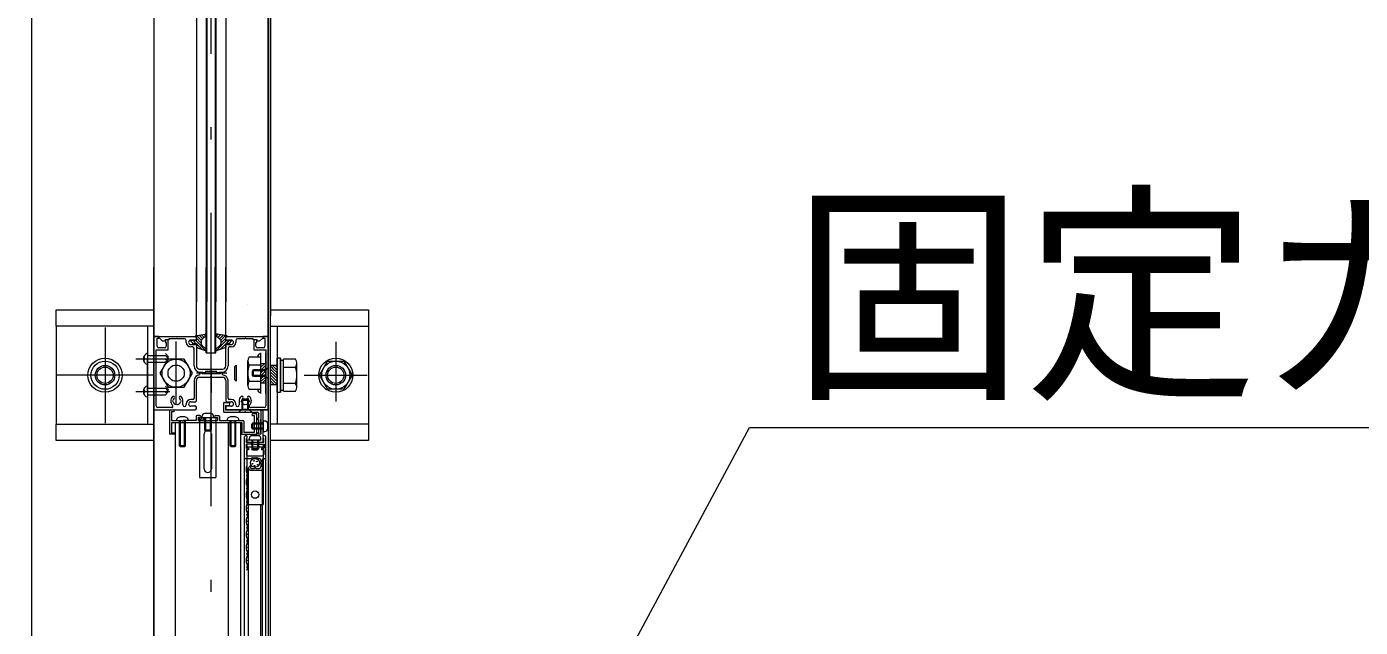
# Model space of a CAD drawing. Header units: millimetres. Extents: x -13466 to 37833, y -11727 to 34084.
# Drawn here: x 6069 to 6887, y 13183 to 13552 of the extents above; entities that cross this region are included whole.
import ezdxf

# ---------------------------------------------------------------- set-up
doc = ezdxf.new("R2010")
doc.units = ezdxf.units.MM
doc.header["$LTSCALE"] = 30
doc.header["$PDSIZE"] = 300
doc.linetypes.add('SXF_一点短鎖線', pattern=[9.25, 6, -1.5, 0.25, -1.5])
for name, color, linetype, lineweight in [('D-BMK', 2, 'SXF_一点短鎖線', 13), ('D-STR-DIM', 7, 'Continuous', 13), ('D-STR-HTXT', 7, 'Continuous', 13), ('D-STR-STR1', 2, 'Continuous', 13), ('D-STR-TXT', 7, 'Continuous', 13)]:
    doc.layers.add(name, color=color, linetype=linetype, lineweight=lineweight)
doc.styles.add('MS ゴシック', font='MS Gothic.ttf')
doc.dimstyles.new('DIM-30-F', dxfattribs={"dimscale": 30, "dimtxt": 3.5, "dimasz": 2.5, "dimexe": 0, "dimexo": 2, "dimgap": 0.8, "dimtad": 1, "dimdec": 0, "dimzin": 0, "dimdsep": 46, "dimtxsty": 'MS ゴシック', "dimblk": 'OPEN', "dimcen": 0.1, "dimaunit": 1, "dimadec": 4, "dimazin": 0, "dimtfac": 1, "dimtdec": 0, "dimtmove": 2, "dimatfit": 3, "dimldrblk": 'OPEN', "dimfxl": 1, "dimtolj": 1, "dimtzin": 0, "dimlwd": -1, "dimlwe": -1, "dimarcsym": 2})

# ---------------------------------------------------------------- blocks, each defined once
blk = doc.blocks.new('_Open')
at = {"color": 0, "linetype": 'ByBlock', "lineweight": -2}
for p, q in [((-1, 0.167), (0, 0)), ((-1, -0.167), (0, 0)), ((0, 0), (-1, 0))]:
    blk.add_line(p, q, dxfattribs=at)
blk = doc.blocks.new('*D20')
at = {"layer": 'D-STR-DIM', "color": 0, "transparency": 16777216}
for p, q in [((8743.3, 12827.45), (8769.9, 12881.24)), ((8837.13, 12848), (9599.08, 12471.25)), ((9692.9, 12491.8), (9666.31, 12438.01))]:
    blk.add_line(p, q, dxfattribs=at)
at = {"layer": 'Defpoints', "color": 0, "transparency": 16777216}
for p in [(8769.9, 12881.24), (9666.31, 12438.01), (9666.31, 12438.01)]:
    blk.add_point(p, dxfattribs=at)
at = {"layer": 'D-STR-DIM', "color": 0, "transparency": 16777216, "xscale": 75, "yscale": 75, "zscale": 75}
for p, rotation in [((8769.9, 12881.24), 153.6900675261025), ((9666.31, 12438.01), 333.6900675261025)]:
    blk.add_blockref('_Open', p, dxfattribs=dict(at, rotation=rotation))
at = {"layer": 'D-STR-DIM', "color": 0, "transparency": 16777216, "insert": (9252.01, 12728.2), "char_height": 105, "width": 46998.7126, "attachment_point": 5, "rotation": 333.69007, "style": 'MS ゴシック'}
blk.add_mtext('\\A1;R1000', dxfattribs=at)
blk = doc.blocks.new('*D44')
at = {"layer": 'D-STR-DIM', "color": 0, "transparency": 16777216}
for p, q in [((5908.26, 5273.45), (6336.04, 5273.45)), ((6336.04, 4698.45), (6336.04, 5198.45)), ((5908.26, 4623.45), (6336.04, 4623.45))]:
    blk.add_line(p, q, dxfattribs=at)
at = {"layer": 'Defpoints', "color": 0, "transparency": 16777216}
for p in [(5848.26, 5273.45), (6336.04, 5273.45), (5848.26, 4623.45)]:
    blk.add_point(p, dxfattribs=at)
at = {"layer": 'D-STR-DIM', "color": 0, "transparency": 16777216, "xscale": 75, "yscale": 75, "zscale": 75}
for p, rotation in [((6336.04, 5273.45), 90), ((6336.04, 4623.45), 270)]:
    blk.add_blockref('_Open', p, dxfattribs=dict(at, rotation=rotation))
at = {"layer": 'D-STR-DIM', "color": 0, "transparency": 16777216, "insert": (6259.54, 4948.45), "char_height": 105, "width": 22788, "attachment_point": 5, "rotation": 90, "style": 'MS ゴシック'}
blk.add_mtext('\\A1;65', dxfattribs=at)

msp = doc.modelspace()

# ---------------------------------------------------------------- linework, layer by layer
at = {"layer": 'D-BMK', "linetype": 'SXF_一点短鎖線', "lineweight": 9}
msp.add_line((6182.306, 10482.586), (6182.306, 14994.638), dxfattribs=at)
at = {"layer": 'D-STR-HTXT', "linetype": 'Continuous'}
msp.add_lwpolyline([(6182.306, 12690.158), (6512.555, 13306.012), (7663.08, 13306.012)], dxfattribs=at)
at = {"layer": 'D-STR-STR1', "linetype": 'Continuous'}
for p, q in [((6072.308, 11528.012), (6072.307, 14248.012)), ((6147.306, 14143.012), (6147.306, 11633.013)), ((6217.306, 14143.012), (6217.306, 11633.013)), ((6184.806, 14103.013), (6184.806, 13383.027)), ((6185.306, 14103.013), (6185.306, 13383.027)), ((6173.306, 14091.263), (6173.306, 13383.027)), ((6191.306, 14091.263), (6191.306, 13383.027)), ((6218.808, 11689.512), (6218.808, 14088.011)), ((6179.306, 14037.751), (6179.306, 13383.027)), ((6179.806, 14037.751), (6179.806, 13383.027)), ((6217.306, 13361.454), (6217.306, 14038.012)), ((6218.807, 14036.698), (6218.807, 13374.378)), ((6218.807, 14036.698), (6218.807, 13374.378)), ((6147.306, 13615.812), (6147.306, 13383.027)), ((6147.306, 13361.454), (6147.306, 13404.059)), ((6173.306, 13360.954), (6173.306, 13404.059)), ((6179.306, 13351.754), (6179.306, 13404.059)), ((6179.806, 13351.754), (6179.806, 13404.059)), ((6184.806, 13351.754), (6184.806, 13404.059)), ((6185.306, 13351.754), (6185.306, 13404.059)), ((6191.306, 13360.954), (6191.306, 13404.059)), ((6217.306, 13390.324), (6217.306, 13390.332)), ((6147.306, 13382.663), (6147.306, 13382.622)), ((6204.457, 13381.682), (6204.457, 13381.658)), ((6204.457, 13381.682), (6204.457, 13381.658)), ((6147.306, 13361.454), (6147.306, 13317.054)), ((6147.306, 13359.254), (6147.306, 13319.254)), ((6150.306, 13361.754), (6147.606, 13361.754)), ((6147.606, 13361.754), (6172.506, 13361.754)), ((6149.306, 13355.754), (6149.306, 13360.754)), ((6149.306, 13360.754), (6150.306, 13360.754)), ((6150.306, 13360.754), (6150.306, 13361.754)), ((6150.406, 13360.954), (6150.406, 13361.754)), ((6150.406, 13361.754), (6172.506, 13361.754)), ((6152.506, 13358.854), (6150.406, 13360.954)), ((6154.106, 13358.854), (6152.506, 13358.854)), ((6156.406, 13359.754), (6154.106, 13359.754)), ((6154.106, 13359.754), (6154.106, 13358.854)), ((6155.706, 13359.654), (6154.306, 13359.654)), ((6154.306, 13359.654), (6154.306, 13358.154)), ((6154.306, 13358.154), (6154.806, 13358.154)), ((6154.806, 13358.154), (6154.806, 13355.754)), ((6156.006, 13353.854), (6156.006, 13359.354)), ((6160.848, 13360.354), (6156.406, 13360.354)), ((6156.406, 13360.354), (6156.406, 13359.754)), ((6160.906, 13319.915), (6160.906, 13358.592)), ((6166.106, 13360.354), (6161.765, 13360.354)), ((6167.106, 13358.154), (6167.106, 13359.354)), ((6169.498, 13359.197), (6171.256, 13357.439)), ((6173.306, 13359.204), (6169.507, 13359.204)), ((6172.306, 13359.554), (6169.906, 13359.554)), ((6172.306, 13359.554), (6169.906, 13359.554)), ((6169.906, 13356.754), (6172.306, 13356.754)), ((6169.906, 13356.754), (6172.306, 13356.754)), ((6170.623, 13357.439), (6173.306, 13357.439)), ((6171.259, 13359.204), (6173.024, 13357.439)), ((6172.306, 13361.754), (6173.306, 13361.754)), ((6172.306, 13359.354), (6172.306, 13359.554)), ((6172.306, 13359.354), (6172.306, 13359.554)), ((6172.506, 13359.354), (6172.306, 13359.354)), ((6172.506, 13359.354), (6172.306, 13359.354)), ((6172.306, 13356.754), (6172.306, 13356.954)), ((6172.306, 13356.954), (6172.506, 13356.954)), ((6172.306, 13356.754), (6172.306, 13356.954)), ((6172.306, 13356.954), (6172.506, 13356.954)), ((6172.47, 13362.061), (6178.656, 13363.199)), ((6173.027, 13359.204), (6179, 13353.231)), ((6173.306, 13359.204), (6173.306, 13361.754)), ((6173.306, 13360.954), (6173.306, 13360.154)), ((6173.306, 13360.954), (6173.306, 13360.154)), ((6173.306, 13360.692), (6176.306, 13357.692)), ((6173.306, 13357.439), (6173.306, 13354.958)), ((6173.306, 13357.157), (6176.567, 13353.896)), ((6173.306, 13356.154), (6173.306, 13343.754)), ((6173.306, 13356.154), (6173.306, 13343.754)), ((6173.514, 13362.253), (6174.013, 13361.754)), ((6174.013, 13361.754), (6176.324, 13359.443)), ((6175.007, 13362.527), (6175.781, 13361.754)), ((6175.781, 13361.754), (6177.175, 13360.359)), ((6176.306, 13359.313), (6176.306, 13357.094)), ((6179.306, 13362.404), (6176.46, 13359.674)), ((6179.306, 13354.004), (6176.46, 13356.733)), ((6176.5, 13362.802), (6177.548, 13361.754)), ((6177.548, 13361.754), (6178.077, 13361.225)), ((6177.993, 13363.077), (6178.98, 13362.09)), ((6179.306, 13362.722), (6179.306, 13362.404)), ((6185.306, 13362.404), (6188.153, 13359.674)), ((6185.306, 13354.004), (6188.153, 13356.733)), ((6191.586, 13359.204), (6185.613, 13353.231)), ((6186.62, 13363.077), (6185.633, 13362.09)), ((6192.143, 13362.061), (6185.956, 13363.199)), ((6187.065, 13361.754), (6186.536, 13361.225)), ((6188.113, 13362.802), (6187.065, 13361.754)), ((6188.832, 13361.754), (6187.438, 13360.359)), ((6191.306, 13357.157), (6188.046, 13353.896)), ((6190.6, 13361.754), (6188.289, 13359.443)), ((6191.306, 13360.692), (6188.306, 13357.692)), ((6188.306, 13359.313), (6188.306, 13357.094)), ((6189.606, 13362.527), (6188.832, 13361.754)), ((6191.099, 13362.253), (6190.6, 13361.754)), ((6192.306, 13361.754), (6191.306, 13361.754)), ((6191.306, 13359.204), (6191.306, 13361.754)), ((6191.306, 13360.154), (6191.306, 13360.954)), ((6191.306, 13360.154), (6191.306, 13360.954)), ((6191.306, 13359.204), (6195.106, 13359.204)), ((6191.306, 13357.439), (6191.306, 13354.958)), ((6193.99, 13357.439), (6191.306, 13357.439)), ((6191.306, 13343.754), (6191.306, 13356.154)), ((6191.306, 13343.754), (6191.306, 13356.154)), ((6193.353, 13359.204), (6191.589, 13357.439)), ((6192.106, 13361.754), (6214.206, 13361.754)), ((6192.106, 13361.754), (6217.006, 13361.754)), ((6192.306, 13359.354), (6192.106, 13359.354)), ((6192.306, 13359.354), (6192.106, 13359.354)), ((6192.106, 13356.954), (6192.306, 13356.954)), ((6192.106, 13356.954), (6192.306, 13356.954)), ((6194.706, 13359.554), (6192.306, 13359.554)), ((6192.306, 13359.554), (6192.306, 13359.354)), ((6194.706, 13359.554), (6192.306, 13359.554)), ((6192.306, 13359.554), (6192.306, 13359.354)), ((6192.306, 13356.954), (6192.306, 13356.754)), ((6192.306, 13356.954), (6192.306, 13356.754)), ((6192.306, 13356.754), (6194.706, 13356.754)), ((6192.306, 13356.754), (6194.706, 13356.754)), ((6195.115, 13359.197), (6193.356, 13357.439)), ((6197.506, 13359.354), (6197.506, 13358.154)), ((6202.848, 13360.354), (6198.506, 13360.354)), ((6208.206, 13360.354), (6203.765, 13360.354)), ((6208.206, 13359.754), (6208.206, 13360.354)), ((6210.506, 13359.754), (6208.206, 13359.754)), ((6208.606, 13359.354), (6208.606, 13353.854)), ((6210.306, 13359.654), (6208.906, 13359.654)), ((6209.806, 13355.754), (6209.806, 13358.154)), ((6209.806, 13358.154), (6210.306, 13358.154)), ((6210.306, 13358.154), (6210.306, 13359.654)), ((6210.506, 13358.854), (6210.506, 13359.754)), ((6212.106, 13358.854), (6210.506, 13358.854)), ((6214.206, 13360.954), (6212.106, 13358.854)), ((6214.206, 13361.754), (6214.206, 13360.954)), ((6217.006, 13361.754), (6214.306, 13361.754)), ((6214.306, 13361.754), (6214.306, 13360.754)), ((6214.306, 13360.754), (6215.306, 13360.754)), ((6215.306, 13360.754), (6215.306, 13355.754)), ((6217.306, 13317.054), (6217.306, 13361.454)), ((6148.706, 13319.154), (6148.706, 13353.554)), ((6148.706, 13353.554), (6155.706, 13353.554)), ((6153.806, 13354.754), (6150.306, 13354.754)), ((6156.306, 13349.254), (6154.306, 13351.254)), ((6156.306, 13349.254), (6154.306, 13347.254)), ((6170.906, 13355.354), (6169.906, 13355.354)), ((6171.906, 13343.754), (6171.906, 13354.354)), ((6173.306, 13355.389), (6173.946, 13354.75)), ((6173.306, 13354.958), (6178.652, 13353.217)), ((6179.306, 13353.692), (6179.306, 13354.004)), ((6179.306, 13351.754), (6185.306, 13351.754)), ((6182.306, 13331.159), (6182.306, 13353.468)), ((6185.306, 13353.692), (6185.306, 13354.004)), ((6191.306, 13354.958), (6185.961, 13353.217)), ((6191.306, 13355.389), (6190.667, 13354.75)), ((6192.706, 13354.354), (6192.706, 13343.754)), ((6194.706, 13355.354), (6193.706, 13355.354)), ((6205.639, 13349.254), (6212.906, 13349.254)), ((6208.906, 13353.554), (6215.906, 13353.554)), ((6214.306, 13354.754), (6210.806, 13354.754)), ((6212.906, 13326.754), (6212.906, 13351.754)), ((6212.906, 13329.254), (6212.906, 13349.254)), ((6215.906, 13353.554), (6215.906, 13319.154)), ((6215.906, 13326.754), (6215.906, 13351.754)), ((6155.906, 13347.914), (6150.906, 13339.254)), ((6165.906, 13347.914), (6155.906, 13347.914)), ((6170.906, 13339.254), (6165.906, 13347.914)), ((6175.306, 13341.754), (6181.848, 13341.754)), ((6176.806, 13339.754), (6175.306, 13339.754)), ((6175.306, 13339.754), (6175.306, 13338.154)), ((6177.306, 13339.754), (6175.906, 13339.754)), ((6176.806, 13338.754), (6176.806, 13339.754)), ((6177.306, 13339.454), (6177.306, 13339.754)), ((6185.806, 13340.354), (6178.806, 13340.354)), ((6178.806, 13340.354), (6178.806, 13339.454)), ((6182.306, 13340.276), (6182.306, 13327.412)), ((6182.765, 13341.754), (6189.306, 13341.754)), ((6185.806, 13339.454), (6185.806, 13340.354)), ((6188.706, 13339.754), (6187.306, 13339.754)), ((6187.306, 13339.754), (6187.306, 13339.454)), ((6189.306, 13339.754), (6187.806, 13339.754)), ((6187.806, 13339.754), (6187.806, 13338.754)), ((6189.306, 13338.154), (6189.306, 13339.754)), ((6196.806, 13343.254), (6197.806, 13344.254)), ((6196.806, 13335.254), (6196.806, 13343.254)), ((6197.806, 13344.254), (6197.806, 13334.254)), ((6204.781, 13331.754), (6204.781, 13346.754)), ((6212.906, 13344.254), (6205.639, 13344.254)), ((6207.806, 13337.754), (6207.806, 13340.754)), ((6215.806, 13340.754), (6207.806, 13340.754)), ((6207.909, 13340.754), (6208.409, 13341.254)), ((6208.306, 13337.254), (6208.306, 13341.254)), ((6215.806, 13341.254), (6208.409, 13341.254)), ((6212.906, 13345.254), (6215.906, 13345.254)), ((6212.906, 13342.907), (6215.253, 13345.254)), ((6212.906, 13344.674), (6213.486, 13345.254)), ((6212.906, 13341.139), (6215.906, 13344.139)), ((6212.906, 13339.371), (6215.906, 13342.371)), ((6215.906, 13341.254), (6212.906, 13341.254)), ((6214.557, 13339.254), (6215.906, 13340.603)), ((6217.306, 13342.754), (6215.806, 13341.254)), ((6215.806, 13337.254), (6215.806, 13341.254)), ((6217.306, 13335.754), (6217.306, 13342.754)), ((6150.906, 13339.254), (6155.906, 13330.593)), ((6165.906, 13330.593), (6170.906, 13339.254)), ((6171.906, 13334.754), (6171.906, 13323.954)), ((6173.306, 13322.354), (6173.306, 13334.754)), ((6191.96, 13339.254), (6173.309, 13339.254)), ((6175.306, 13336.754), (6181.848, 13336.754)), ((6182.306, 13338.754), (6176.806, 13338.754)), ((6178.806, 13339.454), (6177.306, 13339.454)), ((6187.806, 13338.754), (6182.306, 13338.754)), ((6182.765, 13336.754), (6189.306, 13336.754)), ((6187.306, 13339.454), (6185.806, 13339.454)), ((6191.306, 13334.754), (6191.306, 13322.354)), ((6192.706, 13323.954), (6192.706, 13334.754)), ((6197.806, 13334.254), (6196.806, 13335.254)), ((6205.639, 13334.254), (6212.906, 13334.254)), ((6215.806, 13337.754), (6207.806, 13337.754)), ((6208.409, 13337.254), (6207.909, 13337.754)), ((6215.806, 13337.254), (6208.409, 13337.254)), ((6212.906, 13337.603), (6214.557, 13339.254)), ((6212.906, 13335.836), (6215.906, 13338.836)), ((6215.906, 13337.254), (6212.906, 13337.254)), ((6212.906, 13334.068), (6215.906, 13337.068)), ((6212.906, 13333.254), (6215.906, 13333.254)), ((6213.86, 13333.254), (6215.906, 13335.3)), ((6215.628, 13333.254), (6215.906, 13333.532)), ((6217.306, 13335.754), (6215.806, 13337.254)), ((6156.306, 13329.254), (6154.306, 13331.254)), ((6156.306, 13329.254), (6154.306, 13327.254)), ((6155.906, 13330.593), (6165.906, 13330.593)), ((6212.906, 13329.254), (6205.639, 13329.254)), ((6147.306, 13317.054), (6147.306, 13316.243)), ((6147.306, 12460.212), (6147.306, 13316.941)), ((6147.606, 13316.754), (6172.506, 13316.754)), ((6158.174, 13318.154), (6149.706, 13318.154)), ((6156.806, 13316.754), (6159.306, 13316.754)), ((6156.806, 13316.754), (6156.806, 13301.754)), ((6158.006, 13315.754), (6159.306, 13315.754)), ((6158.006, 13315.754), (6158.006, 13310.254)), ((6158.806, 13322.254), (6159.113, 13322.754)), ((6159.113, 13321.754), (6158.806, 13322.254)), ((6161.306, 13319.754), (6160.806, 13320.06)), ((6161.806, 13320.06), (6161.306, 13319.754)), ((6163.5, 13322.754), (6163.806, 13322.254)), ((6163.806, 13322.254), (6163.5, 13321.754)), ((6165.056, 13319.779), (6165.056, 13322.254)), ((6167.106, 13320.354), (6167.106, 13319.779)), ((6171.106, 13323.154), (6169.906, 13323.154)), ((6169.906, 13321.754), (6172.306, 13321.754)), ((6172.306, 13318.954), (6169.906, 13318.954)), ((6172.306, 13321.754), (6172.306, 13321.554)), ((6172.306, 13321.554), (6172.506, 13321.554)), ((6172.506, 13319.154), (6172.306, 13319.154)), ((6172.306, 13319.154), (6172.306, 13318.954)), ((6173.306, 13317.554), (6173.306, 13318.354)), ((6189.906, 13320.854), (6189.906, 13315.754)), ((6190.406, 13321.354), (6192.906, 13321.354)), ((6190.406, 13315.254), (6205.506, 13315.254)), ((6191.106, 13319.354), (6192.906, 13319.354)), ((6191.106, 13319.354), (6191.106, 13316.754)), ((6191.106, 13316.754), (6212.806, 13316.754)), ((6191.306, 13318.354), (6191.306, 13317.554)), ((6192.106, 13321.554), (6192.306, 13321.554)), ((6192.306, 13319.154), (6192.106, 13319.154)), ((6192.106, 13316.754), (6217.006, 13316.754)), ((6217.006, 13316.754), (6192.106, 13316.754)), ((6192.306, 13321.554), (6192.306, 13321.754)), ((6192.306, 13321.754), (6194.706, 13321.754)), ((6192.306, 13318.954), (6192.306, 13319.154)), ((6194.706, 13318.954), (6192.306, 13318.954)), ((6194.706, 13323.154), (6193.506, 13323.154)), ((6197.506, 13319.779), (6197.506, 13320.354)), ((6201.306, 13317.254), (6199.306, 13315.254)), ((6199.306, 13315.254), (6207.306, 13315.254)), ((6199.556, 13322.254), (6199.556, 13319.779)), ((6200.806, 13322.254), (6201.113, 13322.754)), ((6201.113, 13321.754), (6200.806, 13322.254)), ((6201.306, 13322.754), (6201.806, 13323.254)), ((6201.306, 13317.254), (6201.306, 13322.754)), ((6201.306, 13322.754), (6205.306, 13322.754)), ((6201.306, 13317.254), (6205.306, 13317.254)), ((6201.806, 13317.254), (6201.806, 13323.254)), ((6204.806, 13323.254), (6201.806, 13323.254)), ((6203.306, 13319.754), (6202.806, 13320.06)), ((6203.806, 13320.06), (6203.306, 13319.754)), ((6204.806, 13317.254), (6204.806, 13323.254)), ((6204.806, 13323.254), (6205.306, 13322.754)), ((6205.306, 13317.254), (6205.306, 13322.754)), ((6205.306, 13317.254), (6207.306, 13315.254)), ((6205.5, 13322.754), (6205.806, 13322.254)), ((6205.806, 13322.254), (6205.5, 13321.754)), ((6206.106, 13315.254), (6210.806, 13315.254)), ((6214.906, 13318.154), (6206.439, 13318.154)), ((6212.806, 13316.754), (6212.806, 13307.054)), ((6212.806, 13316.754), (6212.806, 13307.054)), ((6214.306, 13300.754), (6214.306, 13316.754)), ((6217.306, 13317.054), (6217.306, 13316.754)), ((6158.006, 13310.254), (6164.506, 13310.254)), ((6158.006, 13308.754), (6158.006, 13302.754)), ((6201.306, 13308.754), (6158.006, 13308.754)), ((6160.306, 13308.754), (6160.306, 12468.512)), ((6161.306, 13310.254), (6161.306, 13310.967)), ((6163.056, 13294.754), (6163.056, 13310.254)), ((6163.556, 13294.254), (6163.556, 13310.254)), ((6173.106, 13310.254), (6165.106, 13310.254)), ((6166.056, 13294.254), (6166.056, 13310.254)), ((6166.556, 13294.754), (6166.556, 13310.254)), ((6168.306, 13310.254), (6168.306, 13310.967)), ((6173.106, 13312.754), (6173.106, 13310.254)), ((6175.506, 13313.254), (6173.606, 13313.254)), ((6175.506, 13312.054), (6174.306, 13312.054)), ((6174.306, 13312.054), (6174.306, 13310.254)), ((6174.306, 13310.254), (6180.006, 13310.254)), ((6175.306, 13311.854), (6175.306, 13275.254)), ((6185.306, 13311.854), (6175.306, 13311.854)), ((6175.306, 13311.854), (6175.306, 13310.254)), ((6176.992, 13311.854), (6175.392, 13310.254)), ((6176.806, 13311.854), (6176.806, 13312.954)), ((6183.806, 13311.854), (6176.806, 13311.854)), ((6183.806, 13311.854), (6176.806, 13311.854)), ((6178.406, 13311.854), (6176.806, 13310.254)), ((6182.306, 13314.454), (6178.306, 13314.454)), ((6178.306, 13311.854), (6178.306, 13304.354)), ((6178.806, 13311.854), (6178.806, 13303.854)), ((6180.606, 13310.254), (6186.306, 13310.254)), ((6181.806, 13311.854), (6181.806, 13303.854)), ((6182.306, 13311.854), (6182.306, 13304.354)), ((6183.806, 13311.854), (6183.806, 13312.954)), ((6185.106, 13313.254), (6187.006, 13313.254)), ((6185.106, 13312.054), (6186.306, 13312.054)), ((6185.306, 13311.854), (6185.306, 13275.254)), ((6185.306, 13311.854), (6185.306, 13310.254)), ((6186.306, 13312.054), (6186.306, 13310.254)), ((6187.506, 13312.754), (6187.506, 13310.254)), ((6187.506, 13310.254), (6195.506, 13310.254)), ((6192.306, 13310.254), (6192.306, 13310.967)), ((6192.806, 13308.754), (6192.806, 12468.512)), ((6194.056, 13294.754), (6194.056, 13310.254)), ((6194.556, 13294.254), (6194.556, 13310.254)), ((6196.106, 13310.254), (6202.006, 13310.254)), ((6197.056, 13294.254), (6197.056, 13310.254)), ((6197.556, 13294.754), (6197.556, 13310.254)), ((6199.306, 13310.254), (6199.306, 13310.967)), ((6200.306, 13308.754), (6200.306, 12468.512)), ((6201.306, 13302.754), (6201.306, 13308.754)), ((6202.506, 13309.754), (6202.506, 13302.954)), ((6207.806, 13308.504), (6207.306, 13308.004)), ((6207.306, 13305.504), (6207.306, 13308.004)), ((6214.306, 13308.004), (6207.306, 13308.004)), ((6210.306, 13314.254), (6207.806, 13314.254)), ((6207.806, 13313.254), (6208.806, 13313.254)), ((6207.806, 13308.504), (6207.806, 13305.004)), ((6214.306, 13308.504), (6207.806, 13308.504)), ((6208.806, 13313.254), (6208.806, 13302.954)), ((6210.306, 13301.754), (6210.306, 13314.254)), ((6210.806, 13311.754), (6211.306, 13311.754)), ((6211.306, 13310.754), (6210.806, 13310.754)), ((6211.306, 13314.754), (6211.306, 13311.754)), ((6211.306, 13310.754), (6211.306, 13302.754)), ((6212.806, 13302.754), (6212.806, 13310.754)), ((6214.306, 13310.004), (6214.306, 13303.504)), ((6214.306, 13310.004), (6215.406, 13310.004)), ((6216.906, 13308.504), (6216.906, 13305.004)), ((6159.806, 13301.754), (6156.806, 13301.754)), ((6158.006, 13302.754), (6159.806, 13302.754)), ((6178.056, 13280.504), (6178.056, 13302.004)), ((6178.806, 13303.854), (6178.306, 13304.354)), ((6182.306, 13304.354), (6178.306, 13304.354)), ((6178.806, 13303.854), (6181.806, 13303.854)), ((6182.306, 13304.354), (6181.806, 13303.854)), ((6182.556, 13302.004), (6182.556, 13280.504)), ((6200.806, 13302.754), (6201.306, 13302.754)), ((6200.806, 13301.754), (6210.306, 13301.754)), ((6208.806, 13302.954), (6202.506, 13302.954)), ((6202.806, 13287.254), (6202.806, 13300.254)), ((6204.306, 13300.754), (6203.306, 13300.754)), ((6204.006, 13296.754), (6204.006, 13299.254)), ((6204.306, 13299.254), (6204.006, 13299.254)), ((6204.306, 13300.754), (6204.306, 13299.254)), ((6205.806, 13298.254), (6205.806, 13299.354)), ((6207.306, 13305.504), (6207.806, 13305.004)), ((6214.306, 13305.504), (6207.306, 13305.504)), ((6211.306, 13300.854), (6207.306, 13300.854)), ((6214.306, 13305.004), (6207.806, 13305.004)), ((6212.806, 13301.754), (6210.106, 13301.754)), ((6210.306, 13302.254), (6210.306, 13301.754)), ((6210.806, 13302.754), (6211.306, 13302.754)), ((6212.806, 13306.454), (6212.806, 13301.754)), ((6212.806, 13298.254), (6212.806, 13299.354)), ((6214.306, 13303.504), (6215.406, 13303.504)), ((6215.306, 13300.754), (6214.306, 13300.754)), ((6214.306, 13299.254), (6214.306, 13300.754)), ((6214.306, 13296.754), (6214.306, 13299.254)), ((6214.606, 13299.254), (6214.306, 13299.254)), ((6214.606, 13296.754), (6214.606, 13299.254)), ((6215.806, 13287.254), (6215.806, 13300.254)), ((6163.056, 13294.754), (6163.556, 13294.254)), ((6166.556, 13294.754), (6163.056, 13294.754)), ((6163.556, 13294.254), (6166.056, 13294.254)), ((6166.056, 13294.254), (6166.556, 13294.754)), ((6194.056, 13294.754), (6194.556, 13294.254)), ((6197.556, 13294.754), (6194.056, 13294.754)), ((6194.556, 13294.254), (6197.056, 13294.254)), ((6197.056, 13294.254), (6197.556, 13294.754)), ((6206.806, 13295.754), (6203.806, 13295.754)), ((6203.806, 13295.754), (6203.806, 13293.254)), ((6205.306, 13293.254), (6203.806, 13293.254)), ((6206.806, 13296.754), (6204.006, 13296.754)), ((6204.006, 13292.254), (6204.006, 13289.454)), ((6205.306, 13292.254), (6204.006, 13292.254)), ((6212.806, 13298.254), (6204.306, 13298.254)), ((6204.306, 13298.254), (6204.306, 13296.754)), ((6204.306, 13295.754), (6204.306, 13294.154)), ((6204.306, 13294.154), (6214.306, 13294.154)), ((6204.306, 13294.154), (6204.306, 13258.754)), ((6205.306, 13293.254), (6205.306, 13292.254)), ((6212.806, 13298.254), (6205.806, 13298.254)), ((6211.806, 13296.754), (6206.806, 13296.754)), ((6206.806, 13296.754), (6206.806, 13295.754)), ((6206.806, 13295.754), (6211.806, 13295.754)), ((6207.306, 13298.254), (6207.306, 13292.754)), ((6211.306, 13292.754), (6207.306, 13292.754)), ((6207.806, 13292.254), (6207.306, 13292.754)), ((6207.806, 13298.254), (6207.806, 13292.254)), ((6207.806, 13292.254), (6210.806, 13292.254)), ((6210.806, 13298.254), (6210.806, 13292.254)), ((6211.306, 13292.754), (6210.806, 13292.254)), ((6211.306, 13298.254), (6211.306, 13292.754)), ((6214.606, 13296.754), (6211.806, 13296.754)), ((6211.806, 13295.754), (6211.806, 13296.754)), ((6211.806, 13295.754), (6214.806, 13295.754)), ((6214.806, 13293.254), (6213.306, 13293.254)), ((6213.306, 13293.254), (6213.306, 13292.254)), ((6214.606, 13292.254), (6213.306, 13292.254)), ((6214.306, 13295.754), (6214.306, 13294.154)), ((6214.306, 13294.154), (6214.306, 13258.754)), ((6214.606, 13292.254), (6214.606, 13289.454)), ((6214.806, 13295.754), (6214.806, 13293.254)), ((6202.806, 12490.012), (6202.806, 13287.254)), ((6204.806, 13286.754), (6203.306, 13286.754)), ((6205.306, 13286.954), (6204.806, 13286.754)), ((6205.006, 13288.454), (6213.606, 13288.454)), ((6205.306, 13286.954), (6207.306, 13286.954)), ((6207.306, 13286.954), (6207.806, 13287.454)), ((6207.806, 13287.454), (6208.306, 13286.954)), ((6208.306, 13286.954), (6208.806, 13287.454)), ((6208.806, 13287.454), (6209.306, 13286.954)), ((6209.306, 13286.954), (6209.806, 13287.454)), ((6209.806, 13287.454), (6210.306, 13286.954)), ((6210.306, 13286.954), (6210.806, 13287.454)), ((6210.806, 13287.454), (6211.306, 13286.954)), ((6211.306, 13286.954), (6211.806, 13286.954)), ((6212.806, 13284.754), (6212.106, 13284.254)), ((6212.106, 13284.254), (6212.806, 13283.754)), ((6212.806, 13285.924), (6212.806, 13284.754)), ((6212.806, 13283.754), (6212.806, 13281.754)), ((6213.806, 13280.254), (6213.806, 13286.754)), ((6215.306, 13286.754), (6213.806, 13286.754)), ((6215.806, 12490.012), (6215.806, 13287.254)), ((6175.306, 13275.254), (6185.306, 13275.254)), ((6205.306, 12496.333), (6205.306, 13281.004)), ((6206.556, 13282.254), (6207.008, 13282.254)), ((6206.556, 13279.754), (6213.306, 13279.754)), ((6206.606, 13280.754), (6207.008, 13282.254)), ((6206.606, 13280.754), (6208.806, 13280.754)), ((6209.306, 13281.454), (6208.806, 13280.754)), ((6209.806, 13280.754), (6209.306, 13281.454)), ((6209.806, 13280.754), (6211.806, 13280.754)), ((6213.806, 12497.012), (6213.806, 13280.254)), ((6204.306, 13258.754), (6214.306, 13258.754)), ((6212.806, 12497.512), (6212.806, 13258.754))]:
    msp.add_line(p, q, dxfattribs=at)
at = {"layer": 'D-STR-STR1', "linetype": 'Continuous', "lineweight": 9}
for p, q in [((6087.306, 13368.012), (6087.306, 13378.012)), ((6087.306, 13378.012), (6147.306, 13378.012)), ((6147.306, 13378.012), (6147.306, 13298.012)), ((6218.806, 13368.012), (6218.806, 13378.012)), ((6218.806, 13378.012), (6278.806, 13378.012)), ((6278.806, 13378.012), (6278.806, 13368.012)), ((6147.306, 13368.012), (6087.306, 13368.012)), ((6087.306, 13368.012), (6087.306, 13308.012)), ((6117.306, 13367.351), (6117.306, 13308.674)), ((6143.306, 13368.012), (6143.306, 13308.012)), ((6147.306, 13308.012), (6147.306, 13368.012)), ((6218.806, 13368.012), (6278.806, 13368.012)), ((6218.806, 13308.012), (6218.806, 13368.012)), ((6222.806, 13368.012), (6222.806, 13308.012)), ((6278.806, 13368.012), (6278.806, 13308.012)), ((6147.306, 13360.212), (6147.306, 13315.812)), ((6258.806, 13358.504), (6258.806, 13321.88)), ((6136.198, 13348.012), (6156.985, 13348.012)), ((6143.306, 13351.512), (6143.306, 13344.512)), ((6143.306, 13351.012), (6143.306, 13345.012)), ((6143.306, 13350.012), (6154.306, 13350.012)), ((6143.306, 13327.512), (6143.306, 13348.512)), ((6156.306, 13348.012), (6154.306, 13350.012)), ((6156.306, 13348.012), (6154.306, 13346.012)), ((6224.806, 13348.512), (6222.806, 13348.512)), ((6222.806, 13327.512), (6222.806, 13348.512)), ((6224.806, 13327.512), (6224.806, 13348.512)), ((6224.806, 13348.512), (6224.806, 13327.512)), ((6143.306, 13346.012), (6154.306, 13346.012)), ((6222.806, 13344.012), (6218.806, 13344.012)), ((6218.806, 13343.486), (6219.28, 13343.012)), ((6218.806, 13341.718), (6222.512, 13338.012)), ((6218.806, 13339.95), (6220.744, 13338.012)), ((6219.28, 13343.012), (6220.28, 13342.012)), ((6220.048, 13344.012), (6221.048, 13343.012)), ((6220.28, 13342.012), (6222.806, 13339.486)), ((6221.048, 13343.012), (6222.048, 13342.012)), ((6221.816, 13344.012), (6222.806, 13343.021)), ((6222.048, 13342.012), (6222.806, 13341.254)), ((6224.806, 13328.212), (6224.806, 13347.812)), ((6224.806, 13347.212), (6226.806, 13347.212)), ((6224.806, 13328.812), (6224.806, 13347.212)), ((6234.074, 13347.812), (6226.806, 13347.812)), ((6226.806, 13328.212), (6226.806, 13347.812)), ((6226.806, 13343.012), (6234.074, 13343.012)), ((6234.931, 13330.512), (6234.931, 13345.512)), ((6248.806, 13338.012), (6253.806, 13346.673)), ((6253.806, 13346.673), (6263.806, 13346.673)), ((6263.806, 13346.673), (6268.806, 13338.012)), ((6136.645, 13338.012), (6087.968, 13338.012)), ((6147.306, 13338.012), (6089.979, 13338.012)), ((6218.806, 13338.183), (6218.977, 13338.012)), ((6218.806, 13336.415), (6221.209, 13334.012)), ((6218.806, 13334.647), (6219.441, 13334.012)), ((6218.806, 13332.879), (6219.673, 13332.012)), ((6222.806, 13332.012), (6218.806, 13332.012)), ((6218.977, 13338.012), (6222.806, 13334.183)), ((6219.441, 13334.012), (6220.441, 13333.012)), ((6220.441, 13333.012), (6221.441, 13332.012)), ((6220.744, 13338.012), (6222.806, 13335.95)), ((6221.209, 13334.012), (6222.209, 13333.012)), ((6222.209, 13333.012), (6222.806, 13332.415)), ((6222.512, 13338.012), (6222.806, 13337.718)), ((6234.074, 13333.012), (6226.806, 13333.012)), ((6239.468, 13338.012), (6278.145, 13338.012)), ((6253.806, 13329.352), (6248.806, 13338.012)), ((6268.806, 13338.012), (6263.806, 13329.352)), ((6136.198, 13328.012), (6156.985, 13328.012)), ((6143.306, 13331.512), (6143.306, 13324.512)), ((6143.306, 13331.012), (6143.306, 13325.012)), ((6143.306, 13330.012), (6154.306, 13330.012)), ((6143.306, 13326.012), (6154.306, 13326.012)), ((6156.306, 13328.012), (6154.306, 13330.012)), ((6156.306, 13328.012), (6154.306, 13326.012)), ((6222.806, 13327.512), (6224.806, 13327.512)), ((6224.806, 13328.812), (6226.806, 13328.812)), ((6226.806, 13328.212), (6234.074, 13328.212)), ((6263.806, 13329.352), (6253.806, 13329.352)), ((6087.306, 13308.012), (6147.306, 13308.012)), ((6087.306, 13298.012), (6087.306, 13308.012)), ((6278.806, 13308.012), (6218.806, 13308.012)), ((6218.806, 13298.012), (6218.806, 13308.012)), ((6278.806, 13308.012), (6278.806, 13298.012)), ((6147.306, 13298.012), (6087.306, 13298.012)), ((6278.806, 13298.012), (6218.806, 13298.012))]:
    msp.add_line(p, q, dxfattribs=at)
for centre, radius in [((6117.306, 13338.012), 10.5), ((6258.806, 13338.012), 10.5), ((6117.306, 13338.012), 8.66), ((6117.306, 13338.012), 6), ((6117.306, 13338.012), 5), ((6258.806, 13338.012), 8.66), ((6258.806, 13338.012), 6), ((6258.806, 13338.012), 5)]:
    msp.add_circle(centre, radius, dxfattribs=at)
at = {"layer": 'D-STR-STR1', "linetype": 'Continuous'}
for centre, radius in [((6160.906, 13339.254), 8.66), ((6160.906, 13339.254), 5), ((6209.262, 13284.249), 2.75), ((6207.732, 13283.739), 0.2), ((6208.582, 13285.495), 0.2), ((6208.922, 13282.492), 0.2), ((6210.395, 13284.985), 0.2), ((6210.848, 13283.116), 0.2), ((6204.306, 13280.423), 0.2), ((6204.306, 13276.423), 0.2), ((6204.306, 13272.423), 0.2), ((6204.306, 13268.423), 0.2), ((6209.306, 13264.754), 2.25), ((6204.306, 13264.423), 0.2), ((6204.306, 13260.423), 0.2), ((6204.306, 13256.423), 0.2), ((6204.306, 13252.423), 0.2), ((6204.306, 13248.423), 0.2), ((6204.306, 13244.423), 0.2), ((6204.306, 13240.423), 0.2), ((6204.306, 13236.423), 0.2), ((6204.306, 13232.423), 0.2), ((6204.306, 13228.423), 0.2), ((6204.306, 13224.423), 0.2), ((6204.306, 13220.423), 0.2)]:
    msp.add_circle(centre, radius, dxfattribs=at)
for centre, radius, start, end in [((6147.606, 13361.454), 0.3, 90, 180), ((6155.706, 13359.354), 0.3, 0, 90), ((6161.306, 13360.154), 0.5, 23.578178, 156.421822), ((6166.106, 13359.354), 1, 0, 90), ((6169.906, 13358.154), 2.8, 180, 270), ((6169.906, 13358.154), 1.4, 90, 270), ((6172.506, 13360.954), 0.8, 0, 90), ((6172.506, 13360.954), 0.8, 0, 90), ((6172.506, 13360.154), 0.8, 270, 0), ((6172.506, 13360.154), 0.8, 270, 0), ((6172.506, 13356.154), 0.8, 0, 90), ((6172.506, 13356.154), 0.8, 0, 90), ((6176.806, 13359.313), 0.5, 133.802845, 180), ((6176.806, 13357.094), 0.5, 180, 226.197155), ((6178.806, 13362.722), 0.5, 0, 107.45477), ((6185.806, 13362.722), 0.5, 72.54523, 180), ((6187.806, 13359.313), 0.5, 0, 46.197155), ((6187.806, 13357.094), 0.5, 313.802845, 0), ((6192.106, 13360.954), 0.8, 90, 180), ((6192.106, 13360.954), 0.8, 90, 180), ((6192.106, 13360.154), 0.8, 180, 270), ((6192.106, 13360.154), 0.8, 180, 270), ((6192.106, 13356.154), 0.8, 90, 180), ((6192.106, 13356.154), 0.8, 90, 180), ((6194.706, 13358.154), 1.4, 270, 90), ((6194.706, 13358.154), 2.8, 270, 0), ((6198.506, 13359.354), 1, 90, 180), ((6203.306, 13360.154), 0.5, 23.578178, 156.421822), ((6208.906, 13359.354), 0.3, 90, 180), ((6217.006, 13361.454), 0.3, 0, 90), ((6150.306, 13355.754), 1, 180, 270), ((6153.806, 13355.754), 1, 270, 0), ((6155.706, 13353.854), 0.3, 270, 0), ((6170.906, 13354.354), 1, 0, 90), ((6178.806, 13353.692), 0.5, 251.959686, 0), ((6185.806, 13353.692), 0.5, 180, 288.040314), ((6193.706, 13354.354), 1, 90, 180), ((6208.853, 13346.754), 4.072, 142.121121, 217.878879), ((6208.906, 13353.854), 0.3, 180, 270), ((6210.806, 13355.754), 1, 180, 270), ((6212.906, 13349.254), 2, 90, 180), ((6214.306, 13355.754), 1, 270, 0), ((6175.906, 13343.754), 4, 180, 270), ((6175.306, 13343.754), 2, 180, 270), ((6182.306, 13341.954), 0.5, 203.578178, 270), ((6182.306, 13341.954), 0.5, 270, 336.421822), ((6188.706, 13343.754), 4, 270, 0), ((6189.306, 13343.754), 2, 270, 0), ((6219.781, 13339.254), 15, 160.528779, 199.471221), ((6175.306, 13334.754), 3.4, 90, 180), ((6175.306, 13334.754), 2, 90, 180), ((6182.306, 13336.554), 0.5, 23.578178, 156.421822), ((6189.306, 13334.754), 3.4, 0, 90), ((6189.306, 13334.754), 2, 0, 90), ((6208.853, 13331.754), 4.072, 142.121121, 217.878879), ((6161.306, 13322.254), 3.75, 134.477512, 226.491707), ((6159.205, 13324.394), 0.75, 314.477512, 134.477512), ((6161.306, 13322.254), 2.25, 134.477512, 167.160412), ((6163.408, 13324.394), 0.75, 45.522488, 225.522488), ((6161.306, 13322.254), 2.25, 12.839588, 45.522488), ((6161.306, 13322.254), 3.75, 0, 45.522488), ((6171.106, 13323.954), 0.8, 270, 0), ((6193.506, 13323.954), 0.8, 180, 270), ((6203.306, 13322.254), 3.75, 134.477512, 180), ((6201.205, 13324.394), 0.75, 314.477512, 134.477512), ((6203.306, 13322.254), 2.25, 134.477512, 167.160412), ((6205.408, 13324.394), 0.75, 45.522488, 225.522488), ((6203.306, 13322.254), 2.25, 12.839588, 45.522488), ((6203.306, 13322.254), 3.75, 313.508293, 45.522488), ((6212.906, 13329.254), 2, 180, 270), ((6147.606, 13317.054), 0.3, 180, 270), ((6149.706, 13319.154), 1, 180, 270), ((6158.174, 13318.954), 0.8, 270, 46.491707), ((6161.306, 13322.254), 2.25, 192.839588, 257.160412), ((6159.306, 13316.254), 0.5, 270, 90), ((6161.306, 13322.254), 2.25, 282.839588, 347.160412), ((6166.081, 13319.779), 1.025, 180, 0), ((6169.906, 13320.354), 2.8, 90, 180), ((6169.906, 13320.354), 1.4, 90, 270), ((6172.506, 13322.354), 0.8, 270, 0), ((6172.506, 13318.354), 0.8, 0, 90), ((6172.506, 13317.554), 0.8, 270, 0), ((6190.406, 13320.854), 0.5, 90, 180), ((6190.406, 13315.754), 0.5, 180, 270), ((6192.106, 13322.354), 0.8, 180, 270), ((6192.106, 13318.354), 0.8, 90, 180), ((6192.106, 13317.554), 0.8, 180, 270), ((6192.906, 13320.354), 1, 270, 90), ((6194.706, 13320.354), 2.8, 0, 90), ((6194.706, 13320.354), 1.4, 270, 90), ((6198.531, 13319.779), 1.025, 180, 0), ((6203.306, 13322.254), 2.25, 192.839588, 257.160412), ((6203.306, 13315.254), 0.3, 0, 180), ((6203.306, 13322.254), 2.25, 282.839588, 347.160412), ((6206.439, 13318.954), 0.8, 133.508293, 270), ((6210.806, 13314.754), 0.5, 0, 90), ((6214.906, 13319.154), 1, 270, 0), ((6217.006, 13317.054), 0.3, 270, 0), ((6162.306, 13310.967), 1, 116.3878, 180), ((6164.806, 13305.929), 6.625, 63.6122, 116.3878), ((6164.806, 13310.254), 0.3, 180, 0), ((6167.306, 13310.967), 1, 0, 63.6122), ((6173.606, 13312.754), 0.5, 90, 180), ((6175.506, 13312.654), 0.6, 270, 90), ((6178.306, 13312.954), 1.5, 90, 180), ((6180.306, 13310.254), 0.3, 180, 0), ((6182.306, 13312.954), 1.5, 0, 90), ((6185.106, 13312.654), 0.6, 90, 270), ((6187.006, 13312.754), 0.5, 0, 90), ((6193.306, 13310.967), 1, 116.3878, 180), ((6195.806, 13305.929), 6.625, 63.6122, 116.3878), ((6195.806, 13310.254), 0.3, 180, 0), ((6198.306, 13310.967), 1, 0, 63.6122), ((6202.006, 13309.754), 0.5, 0, 90), ((6207.806, 13313.754), 0.5, 90, 270), ((6210.806, 13311.254), 0.5, 90, 270), ((6212.806, 13306.754), 0.3, 90, 270), ((6215.406, 13308.504), 1.5, 0, 90), ((6159.806, 13302.254), 0.5, 270, 90), ((6180.306, 13302.004), 2.25, 90, 180), ((6180.306, 13302.004), 2.25, 90, 180), ((6180.306, 13302.004), 2.25, 0, 90), ((6200.806, 13302.254), 0.5, 90, 270), ((6203.306, 13300.254), 0.5, 90, 180), ((6207.306, 13299.354), 1.5, 90, 180), ((6210.806, 13302.254), 0.5, 90, 180), ((6211.306, 13299.354), 1.5, 0, 90), ((6215.306, 13300.254), 0.5, 0, 90), ((6215.406, 13305.004), 1.5, 270, 0), ((6203.306, 13287.254), 0.5, 180, 270), ((6205.006, 13289.454), 1, 180, 270), ((6211.806, 13285.954), 1, 0, 90), ((6213.606, 13289.454), 1, 270, 0), ((6215.306, 13287.254), 0.5, 270, 0), ((6180.306, 13280.504), 2.25, 180, 270), ((6180.306, 13280.504), 2.25, 270, 0), ((6208.056, 13280.423), 4.25, 151.927513, 208.072487), ((6208.056, 13272.423), 4.25, 151.927513, 208.072487), ((6200.556, 13276.423), 4.25, 331.927513, 28.072487), ((6206.556, 13281.004), 1.25, 90, 270), ((6211.806, 13281.754), 1, 270, 0), ((6213.306, 13280.254), 0.5, 270, 0), ((6208.056, 13264.423), 4.25, 151.927513, 208.072487), ((6200.556, 13268.423), 4.25, 331.927513, 28.072487), ((6208.056, 13256.423), 4.25, 151.927513, 208.072487), ((6200.556, 13260.423), 4.25, 331.927513, 28.072487), ((6208.056, 13248.423), 4.25, 151.927513, 208.072487), ((6200.556, 13252.423), 4.25, 331.927513, 28.072487), ((6208.056, 13240.423), 4.25, 151.927513, 208.072487), ((6200.556, 13244.423), 4.25, 331.927513, 28.072487), ((6208.056, 13232.423), 4.25, 151.927513, 208.072487), ((6200.556, 13236.423), 4.25, 331.927513, 28.072487), ((6208.056, 13224.423), 4.25, 151.927513, 208.072487), ((6200.556, 13228.423), 4.25, 331.927513, 28.072487), ((6200.556, 13220.423), 4.25, 331.927513, 28.072487)]:
    msp.add_arc(centre, radius, start, end, dxfattribs=at)
at = {"layer": 'D-STR-STR1', "linetype": 'Continuous', "lineweight": 9}
for centre, radius, start, end in [((6144.362, 13348.012), 3.656, 106.785848, 253.214152), ((6142.886, 13349.453), 1.778, 171.452779, 234.120772), ((6142.75, 13346.652), 1.635, 123.655992, 195.028049), ((6231.145, 13345.412), 3.786, 320.661802, 39.338198), ((6219.931, 13338.012), 15, 340.528779, 19.471221), ((6231.145, 13330.612), 3.786, 320.661802, 39.338198), ((6144.362, 13328.012), 3.656, 106.785848, 253.214152), ((6142.886, 13329.453), 1.778, 171.452779, 234.120772), ((6142.75, 13326.652), 1.635, 123.655992, 195.028049)]:
    msp.add_arc(centre, radius, start, end, dxfattribs=at)

# ---------------------------------------------------------------- texts
at = {"layer": 'D-STR-TXT', "style": 'MS ゴシック'}
msp.add_text('固定ガラリ(網戸付)', height=105, dxfattribs=at).set_placement((6538.041, 13334.484))

# ---------------------------------------------------------------- dimensions: what is measured, and where the dimension line sits
at = {"layer": 'D-STR-DIM'}
for base, p1, p2, angle, text, picture, middle in [((9666.306, 12438.012), (8769.897, 12881.239), (9666.306, 12438.012), 333.690068, 'R<>', '*D20', (9252.008, 12728.201)), ((6336.042, 5273.454), (5848.26, 4623.454), (5848.26, 5273.454), 90, '65', '*D44', (6259.542, 4948.454))]:
    dim = msp.add_linear_dim(base=base, p1=p1, p2=p2, angle=angle, text=text, dimstyle='DIM-30-F', dxfattribs=at)
    dim.commit()
    dim.dimension.update_dxf_attribs({"geometry": picture, "text_midpoint": middle})

doc.saveas('drawing.dxf')
